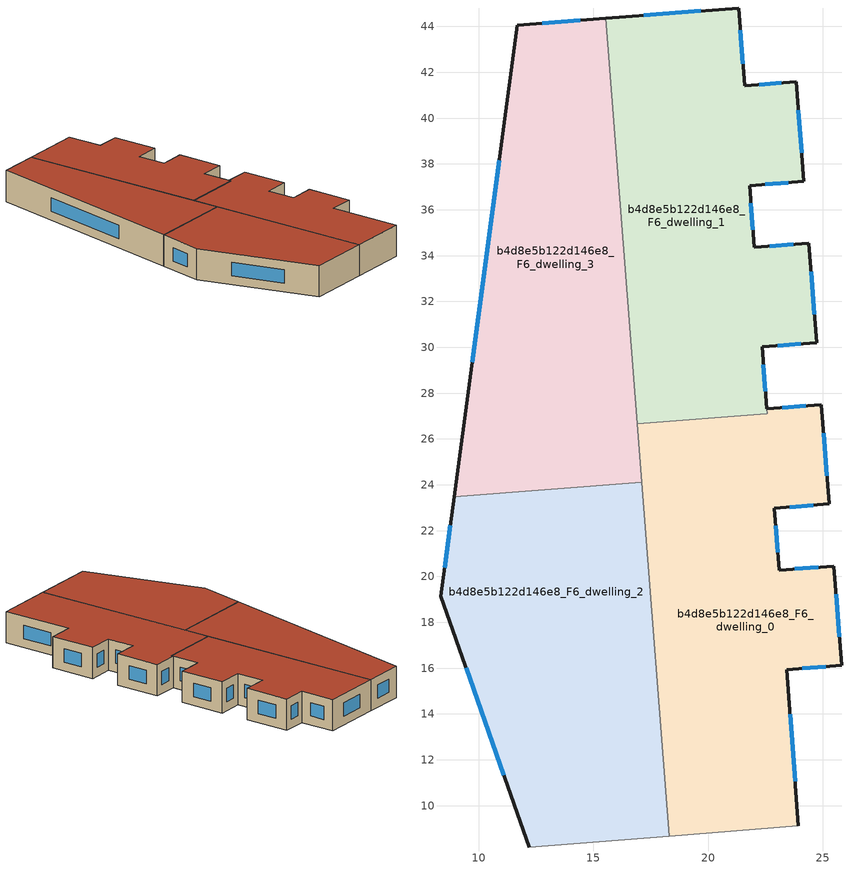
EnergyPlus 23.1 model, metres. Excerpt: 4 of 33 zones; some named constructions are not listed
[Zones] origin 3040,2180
b4d8e5b122d146e8_F6_dwelling_0
 floor to b4d8e5b122d146e8_F5_dwelling_0 (EU_floor_Construction): 24.95,27.5 25.28,23.17 22.89,22.97 23.1,20.28 25.49,20.46 25.83,16.12 23.43,15.93 23.95,9.11 18.31,8.67 16.91,26.66 22.57,27.11 22.56,27.32 z18
 wall outside (EU_wall_Construction): 23.95,9.11 23.43,15.93 25.83,16.12 25.49,20.46 23.1,20.28 22.89,22.97 25.28,23.17 24.95,27.5 22.56,27.32 z18:21
 wall adiabatic (EU_wall_Construction): 18.31,8.67 23.95,9.11 z18:21
 wall to b4d8e5b122d146e8_F6_dwelling_2 (EU_wall_Construction): 17.11,24.12 18.31,8.67 z18:21
 wall to b4d8e5b122d146e8_F6_dwelling_1 (EU_wall_Construction): 22.56,27.32 22.57,27.11 16.91,26.66 z18:21
 wall to b4d8e5b122d146e8_F6_dwelling_3 (EU_wall_Construction): 16.91,26.66 17.11,24.12 z18:21
 window (EU_Window_Construction): 24.81,20.41 23.78,20.33 / 25.74,17.36 25.59,19.22 / 24.12,15.99 25.15,16.07 / 23.8,11.06 23.58,13.98 / 24.26,27.45 23.24,27.37 / 25.19,24.4 25.04,26.26 / 23.57,23.03 24.6,23.11 / 23.04,21.05 22.95,22.2 z18.86:20.14
 roof outside (EU_roof_Construction): 23.95,9.11 23.43,15.93 25.83,16.12 25.49,20.46 23.1,20.28 22.89,22.97 25.28,23.17 24.95,27.5 22.56,27.32 22.57,27.11 16.91,26.66 18.31,8.67 z21
b4d8e5b122d146e8_F6_dwelling_1
 floor to b4d8e5b122d146e8_F5_dwelling_1 (EU_floor_Construction): 23.85,41.59 24.18,37.24 21.81,37.06 22.02,34.36 24.4,34.54 24.73,30.2 22.35,30.02 22.57,27.11 16.91,26.66 15.53,44.35 21.34,44.81 21.59,41.42 z18
 wall outside (EU_wall_Construction): 22.56,27.32 22.35,30.02 24.73,30.2 24.4,34.54 22.02,34.36 21.81,37.06 24.18,37.24 23.85,41.59 21.59,41.42 21.34,44.81 15.53,44.35 z18:21
 wall to b4d8e5b122d146e8_F6_dwelling_3 (EU_wall_Construction): 15.53,44.35 16.91,26.66 z18:21
 window (EU_Window_Construction): 19.68,44.68 17.19,44.48 / 21.52,42.38 21.41,43.84 / 23.2,41.54 22.24,41.47 / 24.09,38.48 23.94,40.35 / 22.49,37.11 23.51,37.19 / 21.96,35.13 21.87,36.29 / 23.72,34.49 22.7,34.41 / 24.64,31.44 24.49,33.3 / 23.03,30.07 24.05,30.15 / 22.5,28.09 22.41,29.25 z18.86:20.14
 roof outside (EU_roof_Construction): 22.57,27.11 22.35,30.02 24.73,30.2 24.4,34.54 22.02,34.36 21.81,37.06 24.18,37.24 23.85,41.59 21.59,41.42 21.34,44.81 15.53,44.35 16.91,26.66 z21
b4d8e5b122d146e8_F6_dwelling_2
 floor to b4d8e5b122d146e8_F5_dwelling_2 (EU_floor_Construction): 17.11,24.12 18.31,8.67 12.19,8.2 8.34,19.14 8.92,23.48 z18
 wall outside (EU_wall_Construction): 8.92,23.48 8.34,19.14 12.19,8.2 z18:21
 wall to b4d8e5b122d146e8_F6_dwelling_3 (EU_wall_Construction): 17.11,24.12 8.92,23.48 z18:21
 wall adiabatic (EU_wall_Construction): 12.19,8.2 18.31,8.67 z18:21
 window (EU_Window_Construction): 9.44,16.01 11.09,11.32 / 8.75,22.24 8.5,20.38 z18.86:20.14
 roof outside (EU_roof_Construction): 18.31,8.67 17.11,24.12 8.92,23.48 8.34,19.14 12.19,8.2 z21
b4d8e5b122d146e8_F6_dwelling_3
 floor to b4d8e5b122d146e8_F5_dwelling_3 (EU_floor_Construction): 15.53,44.35 17.11,24.12 8.92,23.48 11.67,44.05 z18
 wall outside (EU_wall_Construction): 15.53,44.35 11.67,44.05 8.92,23.48 z18:21
 window (EU_Window_Construction): 10.88,38.17 9.7,29.36 / 14.43,44.27 12.77,44.14 z18.86:20.14
 roof outside (EU_roof_Construction): 17.11,24.12 15.53,44.35 11.67,44.05 8.92,23.48 z21
[SCHEDULE:FILE] Column Number=1; Rows to Skip at Top=0; Number of Hours of Data=8760; Column Separator=Comma; Interpolate to Timestep=No; Minutes per Item=60; Adjust Schedule for Daylight Savings=Yes
Name | File
EU_Step8_GainSchedule_b4d8e5b122d146e8_F0_dwelling_2_f000 | ../../schedules/b4d8e5b122d146e8/b4d8e5b122d146e8_F0_dwelling_2_f000_gain.csv
EU_Step8_GainSchedule_b4d8e5b122d146e8_F0_dwelling_3_f000 | ../../schedules/b4d8e5b122d146e8/b4d8e5b122d146e8_F0_dwelling_3_f000_gain.csv
EU_Step8_GainSchedule_b4d8e5b122d146e8_F0_dwelling_4_f000 | ../../schedules/b4d8e5b122d146e8/b4d8e5b122d146e8_F0_dwelling_4_f000_gain.csv
EU_Step8_GainSchedule_b4d8e5b122d146e8_F1_dwelling_0_f000 | ../../schedules/b4d8e5b122d146e8/b4d8e5b122d146e8_F1_dwelling_0_f000_gain.csv
EU_Step8_GainSchedule_b4d8e5b122d146e8_F1_dwelling_1_f000 | ../../schedules/b4d8e5b122d146e8/b4d8e5b122d146e8_F1_dwelling_1_f000_gain.csv
EU_Step8_GainSchedule_b4d8e5b122d146e8_F1_dwelling_2_f000 | ../../schedules/b4d8e5b122d146e8/b4d8e5b122d146e8_F1_dwelling_2_f000_gain.csv
EU_Step8_GainSchedule_b4d8e5b122d146e8_F1_dwelling_3_f000 | ../../schedules/b4d8e5b122d146e8/b4d8e5b122d146e8_F1_dwelling_3_f000_gain.csv
EU_Step8_GainSchedule_b4d8e5b122d146e8_F1_dwelling_4_f000 | ../../schedules/b4d8e5b122d146e8/b4d8e5b122d146e8_F1_dwelling_4_f000_gain.csv
EU_Step8_GainSchedule_b4d8e5b122d146e8_F2_dwelling_0_f000 | ../../schedules/b4d8e5b122d146e8/b4d8e5b122d146e8_F2_dwelling_0_f000_gain.csv
EU_Step8_GainSchedule_b4d8e5b122d146e8_F2_dwelling_1_f000 | ../../schedules/b4d8e5b122d146e8/b4d8e5b122d146e8_F2_dwelling_1_f000_gain.csv
EU_Step8_GainSchedule_b4d8e5b122d146e8_F2_dwelling_2_f000 | ../../schedules/b4d8e5b122d146e8/b4d8e5b122d146e8_F2_dwelling_2_f000_gain.csv
EU_Step8_GainSchedule_b4d8e5b122d146e8_F2_dwelling_3_f000 | ../../schedules/b4d8e5b122d146e8/b4d8e5b122d146e8_F2_dwelling_3_f000_gain.csv
EU_Step8_GainSchedule_b4d8e5b122d146e8_F2_dwelling_4_f000 | ../../schedules/b4d8e5b122d146e8/b4d8e5b122d146e8_F2_dwelling_4_f000_gain.csv
EU_Step8_GainSchedule_b4d8e5b122d146e8_F3_dwelling_0_f000 | ../../schedules/b4d8e5b122d146e8/b4d8e5b122d146e8_F3_dwelling_0_f000_gain.csv
EU_Step8_GainSchedule_b4d8e5b122d146e8_F3_dwelling_1_f000 | ../../schedules/b4d8e5b122d146e8/b4d8e5b122d146e8_F3_dwelling_1_f000_gain.csv
EU_Step8_GainSchedule_b4d8e5b122d146e8_F3_dwelling_2_f000 | ../../schedules/b4d8e5b122d146e8/b4d8e5b122d146e8_F3_dwelling_2_f000_gain.csv
EU_Step8_GainSchedule_b4d8e5b122d146e8_F3_dwelling_3_f000 | ../../schedules/b4d8e5b122d146e8/b4d8e5b122d146e8_F3_dwelling_3_f000_gain.csv
EU_Step8_GainSchedule_b4d8e5b122d146e8_F3_dwelling_4_f000 | ../../schedules/b4d8e5b122d146e8/b4d8e5b122d146e8_F3_dwelling_4_f000_gain.csv
EU_Step8_GainSchedule_b4d8e5b122d146e8_F4_dwelling_0_f000 | ../../schedules/b4d8e5b122d146e8/b4d8e5b122d146e8_F4_dwelling_0_f000_gain.csv
EU_Step8_GainSchedule_b4d8e5b122d146e8_F4_dwelling_1_f000 | ../../schedules/b4d8e5b122d146e8/b4d8e5b122d146e8_F4_dwelling_1_f000_gain.csv
EU_Step8_GainSchedule_b4d8e5b122d146e8_F4_dwelling_2_f000 | ../../schedules/b4d8e5b122d146e8/b4d8e5b122d146e8_F4_dwelling_2_f000_gain.csv
EU_Step8_GainSchedule_b4d8e5b122d146e8_F4_dwelling_3_f000 | ../../schedules/b4d8e5b122d146e8/b4d8e5b122d146e8_F4_dwelling_3_f000_gain.csv
EU_Step8_GainSchedule_b4d8e5b122d146e8_F4_dwelling_4_f000 | ../../schedules/b4d8e5b122d146e8/b4d8e5b122d146e8_F4_dwelling_4_f000_gain.csv
EU_Step8_GainSchedule_b4d8e5b122d146e8_F5_dwelling_0_f000 | ../../schedules/b4d8e5b122d146e8/b4d8e5b122d146e8_F5_dwelling_0_f000_gain.csv
EU_Step8_GainSchedule_b4d8e5b122d146e8_F5_dwelling_1_f000 | ../../schedules/b4d8e5b122d146e8/b4d8e5b122d146e8_F5_dwelling_1_f000_gain.csv
EU_Step8_GainSchedule_b4d8e5b122d146e8_F5_dwelling_2_f000 | ../../schedules/b4d8e5b122d146e8/b4d8e5b122d146e8_F5_dwelling_2_f000_gain.csv
EU_Step8_GainSchedule_b4d8e5b122d146e8_F5_dwelling_3_f000 | ../../schedules/b4d8e5b122d146e8/b4d8e5b122d146e8_F5_dwelling_3_f000_gain.csv
